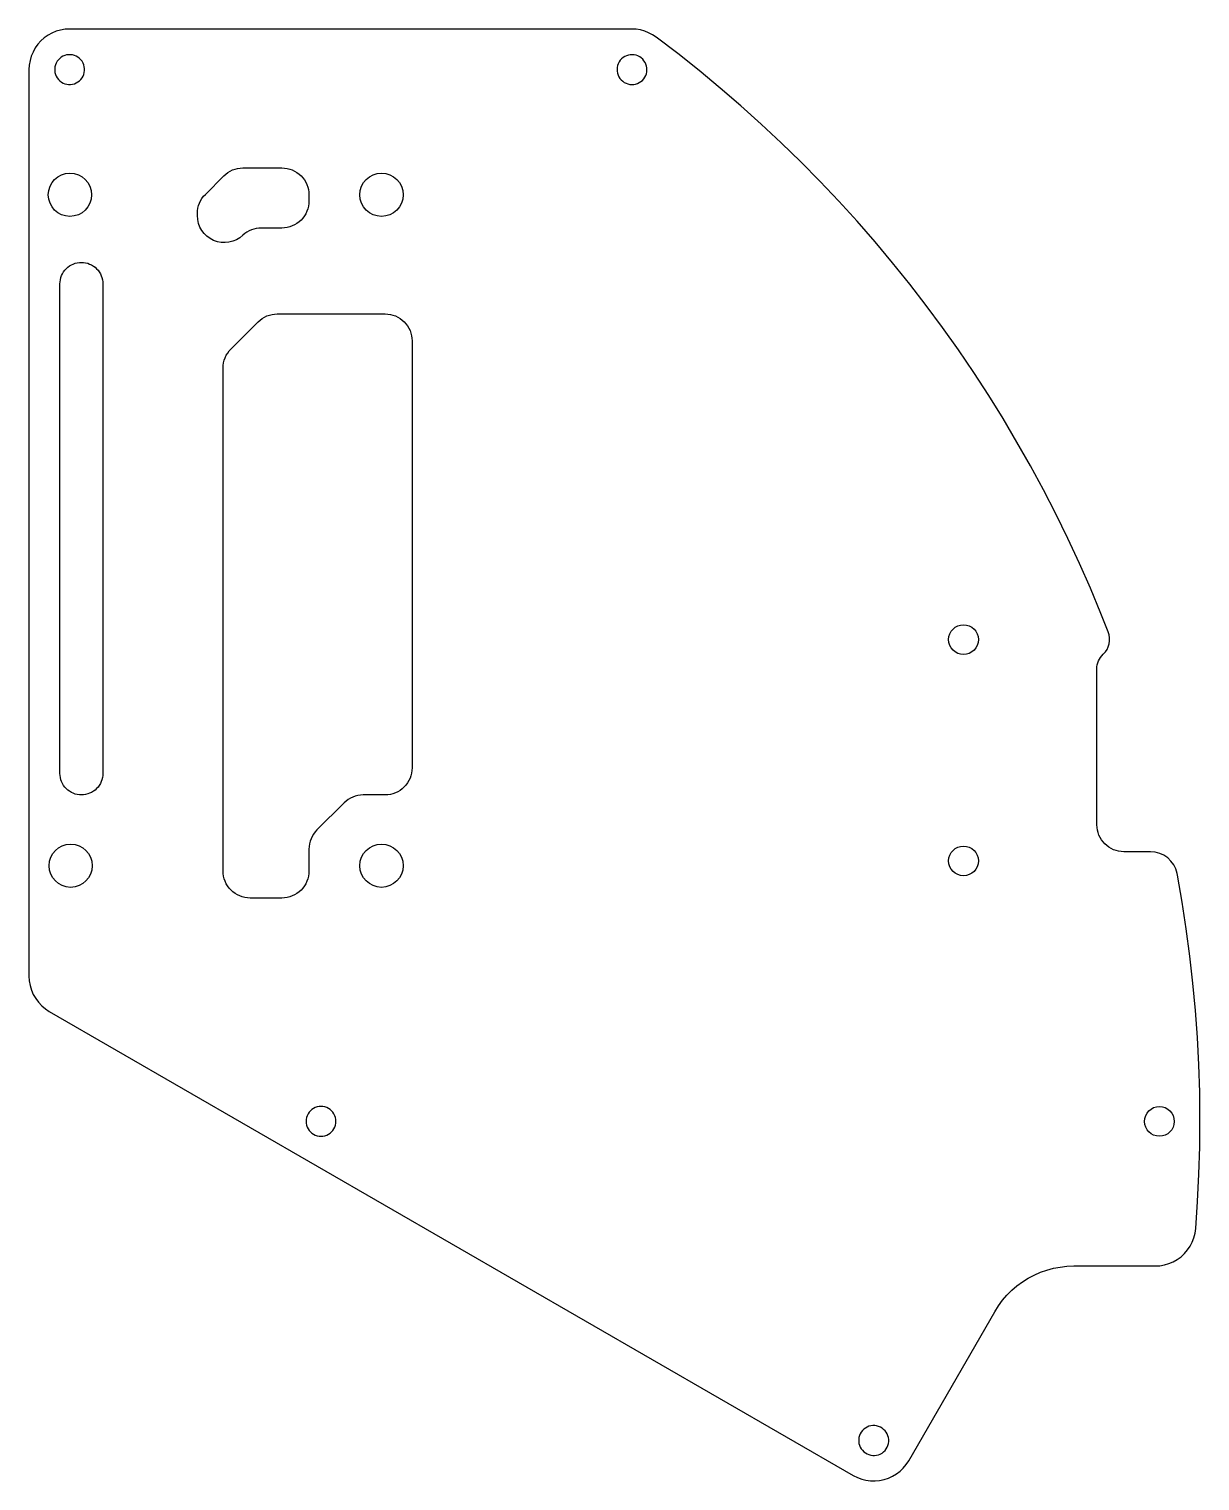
# Model space of a CAD drawing. Header units: millimetres. Extents: x -203 to -116, y 42 to 149.
import ezdxf

# ---------------------------------------------------------------- set-up
doc = ezdxf.new("R2010")
doc.units = ezdxf.units.MM
doc.layers.get('0').update_dxf_attribs({"linetype": 'CONTINUOUS'})

msp = doc.modelspace()

# ---------------------------------------------------------------- linework, layer by layer
for points in [[(-118.07, 86.9, 0.358716), (-120.04, 88.51), (-122, 88.51, -0.414214), (-124, 90.51), (-124, 102.02, -0.207091), (-123.53, 103.11, 0.307038), (-123.16, 104.76), (-123.7, 106.12), (-124.47, 107.99), (-125.29, 109.83), (-126.14, 111.67), (-127.03, 113.48), (-127.95, 115.27), (-128.91, 117.05), (-129.91, 118.8), (-130.94, 120.54), (-132, 122.25), (-133.1, 123.94), (-134.24, 125.61), (-135.41, 127.26), (-136.61, 128.88), (-137.84, 130.48), (-139.11, 132.05), (-140.4, 133.6), (-141.73, 135.12), (-143.09, 136.61), (-144.48, 138.08), (-145.89, 139.52), (-147.34, 140.92), (-148.81, 142.3), (-150.32, 143.65), (-151.85, 144.97), (-153.4, 146.26), (-154.98, 147.51), (-156.59, 148.73), (-156.85, 148.91), (-157.14, 149.06), (-157.43, 149.18), (-157.74, 149.26), (-158.06, 149.31), (-158.38, 149.33), (-199.95, 149.33), (-200.28, 149.31), (-200.61, 149.25), (-200.94, 149.16), (-201.25, 149.03), (-201.54, 148.87), (-201.82, 148.68), (-202.07, 148.45), (-202.29, 148.2), (-202.49, 147.93), (-202.65, 147.63), (-202.78, 147.32), (-202.87, 147), (-202.93, 146.67), (-202.95, 146.33), (-202.95, 79.31), (-202.93, 78.96), (-202.87, 78.62), (-202.77, 78.28), (-202.63, 77.96), (-202.45, 77.66), (-202.24, 77.38), (-202, 77.13), (-201.74, 76.9), (-201.45, 76.71), (-142.01, 42.4), (-141.71, 42.24), (-141.39, 42.13), (-141.07, 42.05), (-140.73, 42), (-140.4, 42), (-140.06, 42.03), (-139.73, 42.1), (-139.41, 42.2), (-139.11, 42.34), (-138.82, 42.52), (-138.55, 42.72), (-138.31, 42.95), (-138.09, 43.21), (-137.91, 43.49), (-131.55, 54.51), (-131.28, 54.94), (-130.98, 55.35), (-130.65, 55.73), (-130.29, 56.09), (-129.91, 56.42), (-129.5, 56.72), (-129.08, 56.98), (-128.63, 57.22), (-128.17, 57.42), (-127.69, 57.59), (-127.2, 57.72), (-126.71, 57.81), (-126.21, 57.87), (-125.7, 57.89), (-119.69, 57.89), (-119.34, 57.91), (-119, 57.97), (-118.67, 58.07), (-118.36, 58.2), (-118.06, 58.37), (-117.78, 58.57), (-117.53, 58.81), (-117.3, 59.07), (-117.11, 59.35), (-116.95, 59.66), (-116.83, 59.98), (-116.74, 60.31), (-116.69, 60.65), (-116.56, 62.66), (-116.46, 64.68), (-116.4, 66.7), (-116.38, 68.72), (-116.4, 70.74), (-116.47, 72.75), (-116.57, 74.77), (-116.72, 76.78), (-116.9, 78.79), (-117.13, 80.8), (-117.4, 82.8), (-117.7, 84.79), (-118.05, 86.78)], [(-200.02, 147.43, 1.001299), (-199.87, 145.23, 1.001299)], [(-158.35, 147.43, 1.005013), (-158.39, 145.23, 1.005013)], [(-187.13, 139.06), (-184.25, 139.06, -0.414214), (-182.25, 137.07), (-182.25, 136.62, -0.414214), (-184.25, 134.62), (-185.77, 134.62, 0.190022), (-187.14, 134.08, -0.655858), (-190.5, 135.54), (-190.5, 135.7, -0.198912), (-189.91, 137.11), (-188.55, 138.48, -0.198912)], [(-199.07, 132.08), (-199.07, 132.08, -0.414214), (-197.49, 130.49), (-197.49, 94.3, -0.414214), (-199.07, 92.71), (-199.07, 92.71, -0.414214), (-200.66, 94.3), (-200.66, 130.49, -0.414214)], [(-178.24, 92.71, 0.198912), (-179.66, 92.12), (-181.66, 90.12, 0.198912), (-182.25, 88.71), (-182.25, 87.09, -0.414214), (-184.25, 85.09), (-186.6, 85.09, -0.414214), (-188.6, 87.09), (-188.6, 124.27, -0.198912), (-188.01, 125.68), (-186.01, 127.68, -0.198912), (-184.59, 128.27), (-176.62, 128.27, -0.414214), (-174.63, 126.27), (-174.63, 94.71, -0.414214), (-176.62, 92.71)], [(-181.36, 69.68, 1.002167), (-181.36, 67.48, 1.002167)], [(-140.01, 45.97, 1.010631), (-140.99, 44, 1.010631)]]:
    msp.add_lwpolyline(points, format="xyb", close=True)
for centre, radius in [((-199.92, 137.08), 1.6), ((-176.89, 137.08), 1.6), ((-133.86, 104.19), 1.1), ((-199.87, 87.48), 1.6), ((-176.89, 87.48), 1.6), ((-133.86, 87.83), 1.1), ((-119.38, 68.58), 1.1)]:
    msp.add_circle(centre, radius)

doc.saveas('drawing.dxf')
